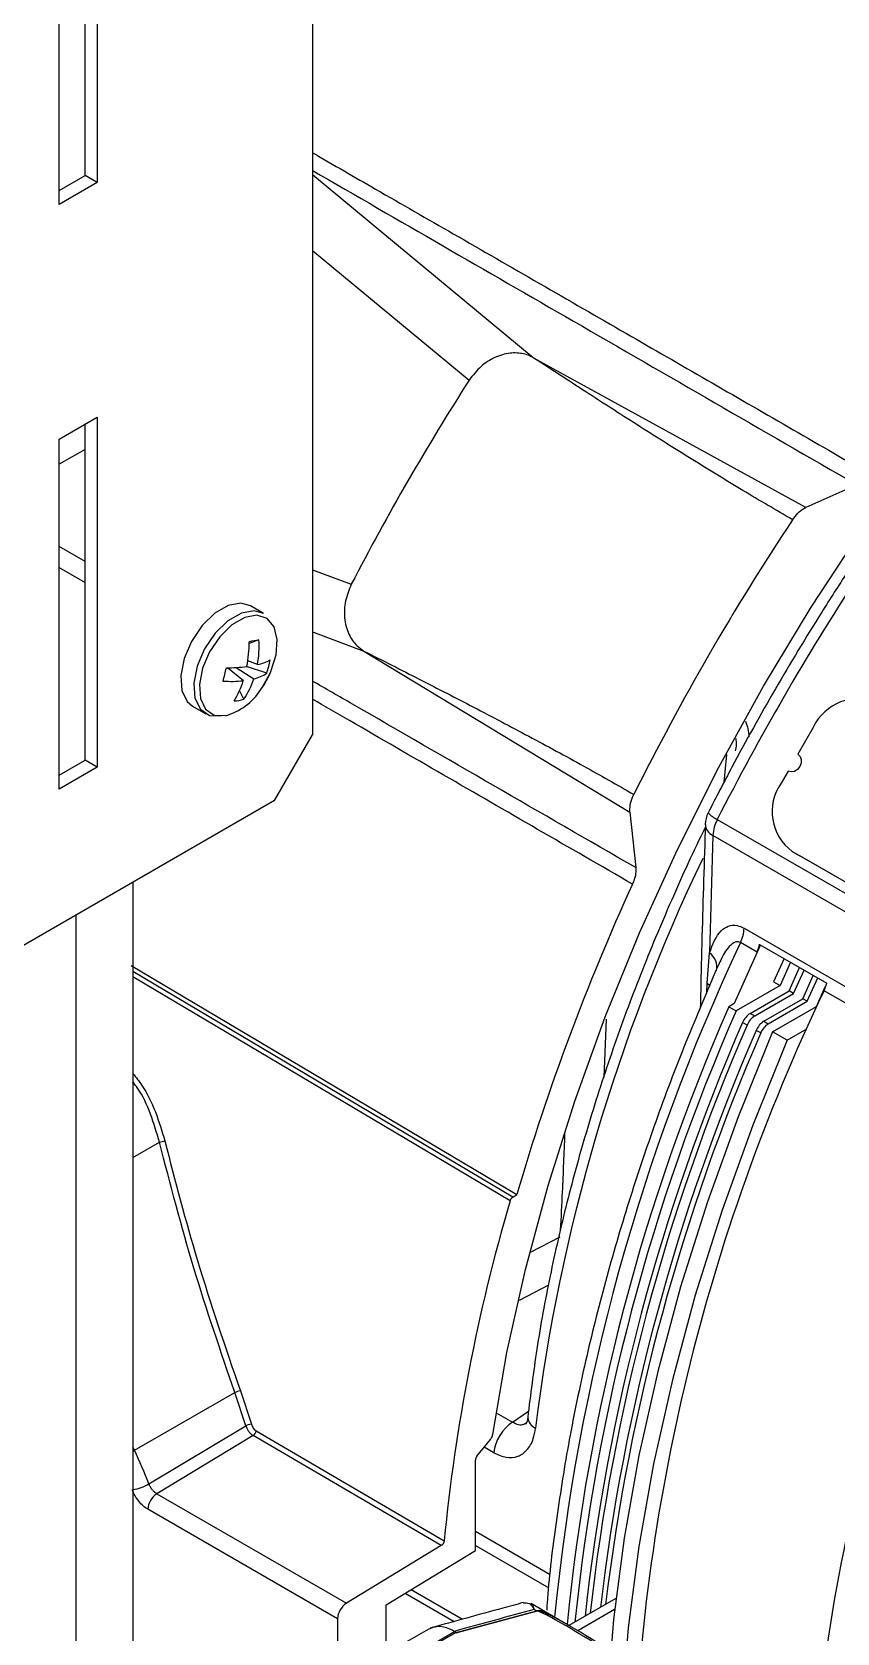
# Model space of a CAD drawing. Extents: x 8 to 113, y 1 to 87.
# Drawn here: x 15.952 to 17.83, y 66.841 to 70.575 of the extents above; entities that cross this region are included whole.
import ezdxf

# ---------------------------------------------------------------- set-up
doc = ezdxf.new("R2010")
doc.units = 0
doc.header["$MEASUREMENT"] = 0
doc.layers.add('OBJECT', color=7, linetype='CONTINUOUS')

msp = doc.modelspace()

# ---------------------------------------------------------------- linework, layer by layer
at = {"layer": 'OBJECT'}
for p, q in [((16.6062, 74.2643), (16.6062, 68.9363)), ((16.0759, 70.2404), (16.0759, 71.0243)), ((16.1042, 71.0406), (16.1042, 70.2241)), ((16.0158, 70.173), (16.0158, 70.9896)), ((16.0158, 70.2057), (16.0759, 70.2404)), ((16.1042, 70.2241), (16.0759, 70.2404)), ((17.1215, 69.8158), (16.6062, 70.2421)), ((16.1042, 70.2241), (16.0158, 70.173)), ((16.6062, 70.0659), (16.9719, 69.7635)), ((17.7574, 69.4666), (17.1215, 69.8158)), ((16.0158, 69.626), (16.1042, 69.677)), ((16.1042, 69.677), (16.1042, 68.8604)), ((16.0759, 68.8768), (16.0759, 69.6607)), ((16.0158, 68.8094), (16.0158, 69.626)), ((16.0759, 69.6018), (16.0158, 69.5671)), ((17.876, 69.5194), (17.7574, 69.4666)), ((16.0759, 69.3405), (16.0158, 69.3752)), ((16.0158, 69.3262), (16.0759, 69.2915)), ((16.6062, 69.321), (16.6969, 69.2872)), ((16.4923, 69.2193), (16.4616, 69.237)), ((16.4815, 69.1574), (16.4586, 69.1492)), ((16.6062, 69.1763), (16.7265, 69.1316)), ((16.7265, 69.1316), (17.3469, 68.7555)), ((16.4451, 69.0623), (16.408, 69.0926)), ((16.4097, 69.0912), (16.409, 69.0926)), ((16.4285, 69.0933), (16.4696, 69.0667)), ((16.4996, 69.08), (16.4521, 69.0953)), ((16.4781, 69.0999), (16.4557, 69.1087)), ((16.4465, 69.0194), (16.4363, 69.0393)), ((16.3266, 69.0032), (16.3573, 68.9854)), ((16.5178, 68.7832), (16.6062, 68.9363)), ((17.7746, 68.9535), (17.7384, 68.8907)), ((16.0158, 68.8421), (16.0759, 68.8768)), ((16.1042, 68.8604), (16.0158, 68.8094)), ((16.1042, 68.8604), (16.0759, 68.8768)), ((17.5665, 68.8257), (17.5726, 68.8903)), ((17.7159, 68.8517), (17.6996, 68.8236)), ((16.5178, 68.7832), (15.7134, 68.3189)), ((17.3469, 68.7555), (17.3604, 68.6264)), ((17.5507, 68.7387), (18.2245, 68.3498)), ((17.5406, 68.7014), (17.5327, 68.4274)), ((18.2144, 68.3125), (17.5406, 68.7014)), ((18.3509, 68.3032), (17.7255, 68.6643)), ((17.7255, 68.6643), (17.7435, 68.6539)), ((18.3689, 68.2928), (17.7435, 68.6539)), ((16.1876, 68.5926), (16.1876, 66.3404)), ((16.0547, 68.5159), (16.0547, 66.1538)), ((17.6131, 68.4852), (18.2118, 68.1396)), ((17.6437, 68.4294), (17.6049, 68.4518)), ((17.6515, 68.4462), (17.6437, 68.4294)), ((17.6437, 68.4294), (17.6515, 68.4462)), ((17.6492, 68.4475), (17.8064, 68.3568)), ((17.527, 68.3572), (17.5327, 68.4274)), ((17.6437, 68.4294), (17.5904, 68.3093)), ((17.7066, 68.4144), (17.682, 68.3599)), ((16.1838, 68.3983), (17.0833, 67.8639)), ((17.0736, 67.8579), (16.1876, 68.3843)), ((17.0672, 67.8491), (16.1876, 68.3718)), ((17.7216, 68.4058), (17.697, 68.3513)), ((17.7182, 68.339), (17.7428, 68.3935)), ((17.7287, 68.3329), (17.7533, 68.3874)), ((17.7499, 68.3207), (17.7745, 68.3752)), ((17.5263, 68.3361), (17.527, 68.3572)), ((17.697, 68.3513), (17.5947, 68.2922)), ((17.6274, 68.2866), (17.7182, 68.339)), ((17.638, 68.2805), (17.7287, 68.3329)), ((17.682, 68.3599), (17.697, 68.3513)), ((17.7287, 68.3329), (17.7182, 68.339)), ((17.7605, 68.3146), (17.7851, 68.3691)), ((17.7817, 68.3024), (17.8024, 68.3484)), ((18.2036, 68.1062), (17.7996, 68.3394)), ((17.5904, 68.3093), (17.5777, 68.302)), ((17.5777, 68.302), (17.5947, 68.2922)), ((17.6592, 68.2683), (17.7499, 68.3207)), ((17.6697, 68.2622), (17.7605, 68.3146)), ((17.6794, 68.2433), (17.7817, 68.3024)), ((17.7605, 68.3146), (17.7499, 68.3207)), ((17.7826, 68.3018), (17.7817, 68.3024)), ((17.2917, 68.2729), (17.2859, 68.1372)), ((17.6202, 68.2591), (17.6096, 68.2652)), ((17.6274, 68.2866), (17.638, 68.2805)), ((17.6592, 68.2683), (17.6697, 68.2622)), ((17.6519, 68.2408), (17.6414, 68.2468)), ((17.7134, 68.2237), (17.6794, 68.2433)), ((17.7134, 68.2237), (17.7599, 68.2506)), ((16.1876, 67.9504), (16.2494, 67.9858)), ((17.0736, 67.8579), (17.0833, 67.8639)), ((17.1152, 67.7293), (17.1845, 67.7654)), ((17.1568, 67.6526), (17.0886, 67.6171)), ((16.1911, 67.2675), (16.4255, 67.4019)), ((16.4507, 67.3247), (16.4255, 67.4019)), ((16.4381, 67.4064), (16.4638, 67.3283)), ((16.2249, 67.1891), (16.4507, 67.3247)), ((17.0347, 67.3552), (17.0732, 67.3329)), ((17.0732, 67.3329), (17.1104, 67.3585)), ((17.1086, 67.3451), (17.1085, 67.3445)), ((16.468, 67.3017), (16.243, 67.1662)), ((16.9067, 67.0451), (16.468, 67.3017)), ((16.475, 67.3128), (16.9136, 67.0563)), ((16.9899, 67.2535), (17.0216, 67.293)), ((16.1911, 67.2675), (16.1876, 67.2748)), ((16.1876, 67.2656), (16.1911, 67.2675)), ((17.0296, 67.2617), (17.0069, 67.2748)), ((16.9864, 67.0337), (16.9864, 67.2444)), ((16.243, 67.1662), (16.6856, 66.9108)), ((16.6649, 66.8744), (16.2224, 67.1298)), ((17.161, 66.9772), (16.9864, 67.078)), ((16.9067, 67.0451), (16.6856, 66.9108)), ((16.7784, 66.9074), (16.9864, 67.0337)), ((16.9864, 67.0453), (17.1576, 66.9465)), ((16.8225, 66.9341), (16.9369, 66.8681)), ((16.8365, 66.9426), (16.9564, 66.8735)), ((17.3142, 66.922), (17.2046, 66.8587)), ((16.7784, 66.792), (16.7784, 66.9074)), ((16.9419, 66.8424), (17.1297, 66.8927)), ((17.1308, 66.892), (16.943, 66.8417)), ((17.1492, 66.8907), (17.1162, 66.9098)), ((17.1237, 66.8962), (17.1297, 66.8927)), ((17.2026, 66.8599), (17.1492, 66.8907)), ((17.3112, 66.8958), (17.2256, 66.8463)), ((16.6649, 66.8744), (16.6649, 66.7066)), ((16.876, 66.8498), (16.789, 66.7996)), ((16.8493, 66.7938), (16.9377, 66.8449)), ((16.9414, 66.8428), (16.853, 66.7917)), ((16.9377, 66.8449), (16.9414, 66.8428)), ((16.943, 66.8417), (16.9419, 66.8424))]:
    msp.add_line(p, q, dxfattribs=at)
at = {"layer": 'OBJECT', "flags": 128}
for points in [[(17.0267, 67.3043), (17.0601, 67.4953), (17.1032, 67.6891), (17.156, 67.8848), (17.2181, 68.0815), (17.2894, 68.2783), (17.3695, 68.4743), (17.458, 68.6688), (17.5545, 68.8608), (17.6587, 69.0495), (17.77, 69.2341), (17.8881, 69.4137), (18.0122, 69.5876), (18.142, 69.755), (18.2768, 69.9151), (18.416, 70.0672), (18.5591, 70.2108), (18.7053, 70.345), (18.8541, 70.4694)], [(16.4616, 69.237), (16.4395, 69.2433), (16.4098, 69.2379), (16.3784, 69.2198), (16.3487, 69.1908), (16.3239, 69.1542), (16.3067, 69.1139), (16.2989, 69.0743), (16.3015, 69.0396), (16.3141, 69.0137), (16.3266, 69.0032)], [(16.4923, 69.2193), (16.4702, 69.2255), (16.4405, 69.2202), (16.4091, 69.202), (16.3794, 69.1731), (16.3546, 69.1365), (16.3374, 69.0962), (16.3296, 69.0566), (16.3322, 69.0219), (16.3448, 68.996), (16.3661, 68.9815), (16.3937, 68.9802), (16.3937, 68.9802)], [(16.5078, 69.0798), (16.5096, 69.0839), (16.5216, 69.1225), (16.5241, 69.1584), (16.5168, 69.1877), (16.5004, 69.2072), (16.4767, 69.2149), (16.4484, 69.2097), (16.4184, 69.1925), (16.3901, 69.1649), (16.3664, 69.13), (16.35, 69.0915), (16.3427, 69.0537), (16.3451, 69.0207), (16.3572, 68.9959), (16.3774, 68.9822), (16.4038, 68.9809), (16.4038, 68.9809)], [(16.4858, 69.0417), (16.4893, 69.0467), (16.5078, 69.0798)], [(17.7384, 68.8907), (17.7436, 68.8857), (17.7463, 68.8785), (17.7461, 68.8702), (17.743, 68.862), (17.7375, 68.8553), (17.7304, 68.8509), (17.7228, 68.8497), (17.7159, 68.8517)], [(17.527, 68.3572), (17.5334, 68.3518), (17.5337, 68.3514)], [(17.6794, 68.2433), (17.5993, 68.0455), (17.5278, 67.8469), (17.4652, 67.6485), (17.4118, 67.4512), (17.3678, 67.2556), (17.3334, 67.0626), (17.3088, 66.873), (17.2939, 66.6877), (17.289, 66.5073), (17.2939, 66.3326), (17.3088, 66.1644), (17.3334, 66.0034), (17.3678, 65.8501), (17.4118, 65.7053), (17.4652, 65.5696), (17.5278, 65.4435), (17.5993, 65.3275), (17.6794, 65.2221)], [(17.7134, 68.2237), (17.6332, 68.0259), (17.5618, 67.8273), (17.4992, 67.629), (17.4458, 67.4316), (17.4018, 67.236), (17.3674, 67.043), (17.3427, 66.8534), (17.3279, 66.6681), (17.3229, 66.4877), (17.3279, 66.313), (17.3427, 66.1448), (17.3674, 65.9838), (17.4018, 65.8305), (17.4458, 65.6857), (17.4992, 65.55), (17.5618, 65.4239), (17.6332, 65.3079), (17.7134, 65.2025)]]:
    msp.add_lwpolyline(points, dxfattribs=at)
at = {"layer": 'OBJECT'}
for centre, radius, start, end in [((22.0576, 66.5098), 6.0375, 147.38935, 152.61065), ((22.7695, 66.0988), 6.0486, 146.49364, 153.50635), ((22.9607, 65.9885), 6.069, 146.88862, 153.05247), ((16.6, 68.4353), 0.7318, 99.3188, 101.1409), ((16.2254, 69.144), 0.2565, 350.1134, 3.0013), ((16.1538, 69.1511), 0.3048, 349.4934, 0.4103), ((15.5841, 69.2847), 0.8436, 344.6648, 346.8364), ((16.4062, 69.4817), 0.3891, 269.897, 276.9894), ((16.4484, 69.1549), 0.0907, 283.524, 304.3653), ((16.4549, 69.2059), 0.1085, 282.32, 298.9849), ((16.3065, 69.1706), 0.2208, 324.2814, 335.724), ((16.3278, 69.1402), 0.182, 340.7127, 350.7891), ((16.4175, 69.3344), 0.2735, 265.8211, 275.7814), ((16.2387, 69.1282), 0.2166, 328.5673, 342.2817), ((16.2826, 69.1289), 0.1971, 326.2462, 341.6173), ((16.3646, 69.1194), 0.144, 285.7951, 327.3256), ((16.417, 69.117), 0.102, 273.6792, 286.7803), ((17.8793, 68.9051), 0.1153, 66.3569, 155.1836), ((17.7938, 68.7571), 0.1153, 144.8151, 233.6485), ((17.5844, 68.7259), 0.062, 153.056, 178.3225), ((17.5792, 68.802), 0.0693, 223.8152, 245.742), ((17.5534, 68.7297), 0.0311, 183.7935, 245.526), ((17.6279, 68.6978), 0.0874, 152.0634, 177.6046), ((21.3737, 66.7942), 4.2794, 154.3311, 172.9504), ((22.2066, 66.369), 5.337, 155.4318, 163.7335), ((17.5281, 68.4884), 0.0851, 334.5118, 357.8246), ((21.934, 66.4121), 4.7856, 154.7718, 174.4129), ((17.5094, 68.3948), 0.0401, 346.9436, 54.3869), ((21.9173, 66.3679), 4.5653, 154.415, 178.3612), ((21.9043, 66.3988), 4.7267, 156.2556, 174.3854), ((21.9293, 66.3863), 4.7351, 156.2648, 174.1755), ((21.9545, 66.3715), 4.7396, 156.4505, 173.8353), ((21.9717, 66.3632), 4.7466, 156.4579, 173.6608), ((17.652, 68.2481), 0.0456, 122.5271, 158.0846), ((17.6625, 68.2421), 0.0456, 122.5271, 158.0846), ((17.6837, 68.2298), 0.0456, 122.5271, 158.0846), ((17.6942, 68.2237), 0.0456, 122.5271, 158.0846), ((22.0062, 66.3465), 4.7606, 156.4729, 173.3098), ((22.0234, 66.3382), 4.7675, 156.4803, 173.1357), ((22.3213, 66.1347), 4.5653, 154.415, 178.3612), ((16.1679, 68.3396), 0.363, 282.9602, 284.9873), ((21.2247, 66.632), 4.332, 163.6821, 174.3783), ((16.4885, 67.2425), 0.1714, 107.0926, 111.5683), ((16.4729, 67.2701), 0.0589, 98.9659, 112.1804), ((17.1254, 67.2519), 0.0964, 122.8069, 174.1908), ((17.1375, 67.3463), 0.029, 183.7148, 248.2396), ((16.4596, 67.3146), 0.0155, 303.0812, 353.1382), ((15.0625, 66.7341), 1.2483, 21.377, 25.2989), ((16.1657, 67.2938), 0.1203, 280.494, 299.4903), ((16.2686, 67.1277), 0.0463, 123.5404, 177.3256), ((16.7111, 66.8722), 0.0463, 123.5404, 177.3256), ((17.1176, 66.8719), 0.0241, 56.864, 59.9619), ((17.1379, 66.8697), 0.0238, 61.6323, 103.4928), ((17.1116, 66.8916), 0.0209, 1.0084, 3.5737)]:
    msp.add_arc(centre, radius, start, end, dxfattribs=at)
for centre, major_axis, ratio, start_param, end_param in [((17.5952, 68.4458), (0.0367, 0.0501), 0.810256, 4.963753, 5.278112), ((17.7768, 68.341), (0.0287, 0.055), 0.340719, 4.860677, 5.175037), ((16.9934, 67.2485), (0.005, 0.00866), 0.577456, 1.309193, 2.356174), ((18.6539, 66.068), (5.759, 1.2811), 0.198331, 1.795372, 1.829063), ((17.5214, 66.6066), (0.3934, -0.2851), 0.067897, 3.033861, 3.086525), ((17.528, 66.6327), (0.3977, -0.259), 0.033271, 3.05906, 3.111723), ((17.5214, 66.6066), (0.3934, -0.2851), 0.067897, 2.312196, 3.033861), ((17.528, 66.6327), (0.3977, -0.259), 0.033271, 2.338395, 3.05906), ((17.2544, 66.9297), (0.3275, 0.0723), 0.201878, 3.354669, 3.358873), ((17.258, 66.9276), (0.3275, 0.0723), 0.201878, 3.358873, 3.365384), ((17.2583, 66.9277), (0.3234, 0.0744), 0.221608, 3.320575, 3.327093)]:
    msp.add_ellipse(centre, major_axis=major_axis, ratio=ratio, start_param=start_param, end_param=end_param, dxfattribs=at)
for points, knots in [([(16.6062, 70.2939), (16.6553, 70.2656), (16.7646, 70.2027), (16.9412, 70.1011), (17.1362, 69.9889), (17.3335, 69.8751), (17.5267, 69.7638), (17.7157, 69.6548), (17.8422, 69.5817), (17.9055, 69.5452)], [0, 0, 0, 0, 0.1149, 0.255469, 0.411197, 0.566925, 0.711283, 0.855642, 1, 1, 1, 1]), ([(16.6062, 70.2526), (16.8086, 70.1357), (17.2272, 69.894), (17.655, 69.647), (17.876, 69.5194)], [0, 0, 0, 0, 0.4833143, 1, 1, 1, 1]), ([(17.1215, 69.8158), (17.1187, 69.8172), (17.1116, 69.821), (17.0942, 69.8265), (17.0664, 69.8282), (17.0315, 69.8179), (16.9974, 69.7963), (16.9806, 69.7747), (16.9719, 69.7635)], [0, 0, 0, 0, 0.061294, 0.157978, 0.353025, 0.568965, 0.775601, 1, 1, 1, 1]), ([(17.726, 69.4379), (17.6873, 69.4605), (17.6064, 69.5078), (17.4855, 69.5821), (17.3636, 69.659), (17.2423, 69.737), (17.1622, 69.7892), (17.1215, 69.8158)], [0, 0, 0, 0, 0.187145, 0.391348, 0.595125, 0.793954, 1, 1, 1, 1]), ([(17.726, 69.4379), (17.73, 69.4432), (17.738, 69.4539), (17.7494, 69.4627), (17.7558, 69.4658), (17.7574, 69.4666)], [0, 0, 0, 0, 0.425023, 0.850044, 1, 1, 1, 1]), ([(17.8533, 69.3147), (17.8335, 69.284), (17.776, 69.1948), (17.6854, 69.0439), (17.5978, 68.8871), (17.5476, 68.7897), (17.5291, 68.754)], [0, 0, 0, 0, 0.169694, 0.491692, 0.81372, 1, 1, 1, 1]), ([(16.6969, 69.2872), (16.6917, 69.2745), (16.6813, 69.2491), (16.6795, 69.2076), (16.6891, 69.1707), (16.7067, 69.1452), (16.7209, 69.1354), (16.7265, 69.1316)], [0, 0, 0, 0, 0.217935, 0.435233, 0.661573, 0.868603, 1, 1, 1, 1]), ([(16.7265, 69.1316), (16.7698, 69.1096), (16.8551, 69.0664), (16.9833, 69.0004), (17.1109, 68.9332), (17.2357, 68.8657), (17.3171, 68.8193), (17.356, 68.7971)], [0, 0, 0, 0, 0.206023, 0.404822, 0.608638, 0.812834, 1, 1, 1, 1]), ([(17.3604, 68.6264), (17.1388, 68.7543), (16.8854, 68.9006), (16.6374, 69.0437), (16.6062, 69.0617)], [0, 0, 0, 0, 0.874374, 1, 1, 1, 1]), ([(17.3528, 68.588), (17.279, 68.6306), (17.1314, 68.7158), (16.9114, 68.843), (16.7362, 68.9442), (16.6349, 69.0028), (16.6062, 69.0194)], [0, 0, 0, 0, 0.2945534, 0.5890895, 0.8836085, 1, 1, 1, 1]), ([(17.6166, 68.9677), (17.6207, 68.9561), (17.6249, 68.9443), (17.6238, 68.9311), (17.6238, 68.9309)], [0, 0, 0, 0, 0.980593, 1, 1, 1, 1]), ([(17.5937, 68.9273), (17.5942, 68.9226), (17.5954, 68.9129), (17.5934, 68.9034), (17.5923, 68.8985)], [0, 0, 0, 0, 0.4811535, 1, 1, 1, 1]), ([(17.3469, 68.7555), (17.3468, 68.761), (17.3467, 68.772), (17.3512, 68.7868), (17.355, 68.795), (17.356, 68.7971)], [0, 0, 0, 0, 0.425021, 0.850043, 1, 1, 1, 1]), ([(17.5226, 68.7203), (17.5209, 68.7169), (17.4911, 68.6569), (17.4378, 68.5388), (17.366, 68.3659), (17.3022, 68.192), (17.2463, 68.0181), (17.1985, 67.8448), (17.1592, 67.6729), (17.1284, 67.5056), (17.115, 67.3973), (17.1085, 67.3445)], [0, 0, 0, 0, 0.00756, 0.132233, 0.256936, 0.381664, 0.506421, 0.631214, 0.756049, 0.880931, 1, 1, 1, 1]), ([(17.5228, 68.7274), (17.52, 68.6405), (17.5155, 68.4981), (17.5122, 68.3548), (17.5109, 68.299)], [0, 0, 0, 0, 0.609928, 1, 1, 1, 1]), ([(17.3604, 68.6264), (17.3606, 68.6233), (17.361, 68.6149), (17.3584, 68.6015), (17.3543, 68.5917), (17.3528, 68.588)], [0, 0, 0, 0, 0.263884, 0.723099, 1, 1, 1, 1]), ([(17.5327, 68.4274), (17.54, 68.4472), (17.5499, 68.4742), (17.5757, 68.4913), (17.5945, 68.4938), (17.6078, 68.4877), (17.6131, 68.4852)], [0, 0, 0, 0, 0.50075, 0.686143, 0.873076, 1, 1, 1, 1]), ([(17.6049, 68.4518), (17.603, 68.4526), (17.5987, 68.4544), (17.5904, 68.4526), (17.5757, 68.4418), (17.563, 68.4223), (17.5558, 68.4045), (17.5537, 68.3993)], [0, 0, 0, 0, 0.078074, 0.175193, 0.341224, 0.805773, 1, 1, 1, 1]), ([(17.5426, 68.3753), (17.5174, 68.3158), (17.4659, 68.1946), (17.3976, 68.0102), (17.3357, 67.8233), (17.2821, 67.6369), (17.2367, 67.4517), (17.1997, 67.2683), (17.1722, 67.0878), (17.1567, 66.963), (17.153, 66.8999), (17.1527, 66.8945)], [0, 0, 0, 0, 0.119234, 0.243335, 0.367459, 0.49161, 0.615795, 0.740015, 0.864276, 0.988578, 1, 1, 1, 1]), ([(17.5533, 68.3995), (17.5507, 68.3939), (17.5469, 68.3858), (17.5436, 68.3777), (17.5426, 68.3753)], [0, 0, 0, 0, 0.702928, 1, 1, 1, 1]), ([(16.1876, 68.1462), (16.1948, 68.1372), (16.2156, 68.1112), (16.2416, 68.0574), (16.2551, 68.0117), (16.2618, 67.9889)], [0, 0, 0, 0, 0.210646, 0.605905, 1, 1, 1, 1]), ([(16.2494, 67.9858), (16.2429, 68.008), (16.2301, 68.0524), (16.2079, 68.1002), (16.1913, 68.1217), (16.1876, 68.1265)], [0, 0, 0, 0, 0.436802, 0.874687, 1, 1, 1, 1]), ([(17.1853, 67.7813), (17.1868, 67.8108), (17.1905, 67.8854), (17.1936, 67.9604), (17.1954, 68.0056)], [0, 0, 0, 0, 0.396134, 1, 1, 1, 1]), ([(16.4255, 67.4019), (16.3923, 67.4984), (16.3262, 67.6907), (16.2749, 67.8876), (16.2494, 67.9858)], [0, 0, 0, 0, 0.501523, 1, 1, 1, 1]), ([(16.2618, 67.9889), (16.2861, 67.8957), (16.3374, 67.6992), (16.4034, 67.5073), (16.4381, 67.4064)], [0, 0, 0, 0, 0.4742796, 1, 1, 1, 1]), ([(17.0672, 67.8491), (17.0674, 67.8496), (17.0677, 67.8506), (17.0684, 67.8521), (17.0693, 67.8536), (17.0702, 67.8549), (17.0713, 67.8561), (17.0724, 67.8571), (17.0732, 67.8576), (17.0736, 67.8579)], [0, 0, 0, 0, 0.143841, 0.287689, 0.431522, 0.575355, 0.719217, 0.857744, 1, 1, 1, 1]), ([(16.4507, 67.3247), (16.4516, 67.3223), (16.4535, 67.3175), (16.4577, 67.3109), (16.4626, 67.3054), (16.4662, 67.3029), (16.468, 67.3017)], [0, 0, 0, 0, 0.2497795, 0.4995782, 0.7496537, 1, 1, 1, 1]), ([(16.4638, 67.3283), (16.4643, 67.3267), (16.4655, 67.3235), (16.4682, 67.3191), (16.4714, 67.3153), (16.4738, 67.3136), (16.475, 67.3128)], [0, 0, 0, 0, 0.248699, 0.500161, 0.750977, 1, 1, 1, 1]), ([(17.1059, 67.3314), (17.1028, 67.3295), (17.0961, 67.3254), (17.0844, 67.3265), (17.0767, 67.331), (17.0732, 67.3329)], [0, 0, 0, 0, 0.316927, 0.698426, 1, 1, 1, 1]), ([(17.1086, 67.3453), (17.1086, 67.345), (17.1083, 67.3395), (17.1062, 67.3323), (17.1036, 67.3289), (17.1045, 67.3296), (17.1045, 67.3296)], [0, 0, 0, 0, 0.021532, 0.466351, 0.9446922, 1, 1, 1, 1]), ([(17.0216, 67.293), (17.0223, 67.2939), (17.0233, 67.2953), (17.0244, 67.2973), (17.0252, 67.2989), (17.0258, 67.3005), (17.0264, 67.3023), (17.0266, 67.3035), (17.0267, 67.3043)], [0, 0, 0, 0, 0.2699051, 0.4041681, 0.5384417, 0.6726889, 0.8069512, 1, 1, 1, 1]), ([(17.0296, 67.2617), (17.0393, 67.2573), (17.0588, 67.2484), (17.086, 67.2514), (17.108, 67.2666), (17.1219, 67.2907), (17.1253, 67.3109), (17.1267, 67.3194)], [0, 0, 0, 0, 0.209477, 0.418934, 0.629235, 0.842975, 1, 1, 1, 1]), ([(16.2224, 67.1298), (16.2187, 67.1323), (16.2113, 67.1371), (16.201, 67.1482), (16.192, 67.1611), (16.1878, 67.1706), (16.1857, 67.1753)], [0, 0, 0, 0, 0.2499898, 0.4998146, 0.7501668, 1, 1, 1, 1]), ([(16.243, 67.1662), (16.2412, 67.1675), (16.2375, 67.1699), (16.2324, 67.1754), (16.228, 67.1819), (16.2259, 67.1867), (16.2249, 67.1891)], [0, 0, 0, 0, 0.249341, 0.49971, 0.74966, 1, 1, 1, 1]), ([(16.9136, 67.0563), (16.9134, 67.0553), (16.9132, 67.0538), (16.9123, 67.0518), (16.9116, 67.0503), (16.9107, 67.0489), (16.9097, 67.0476), (16.9083, 67.0463), (16.9073, 67.0456), (16.9067, 67.0451)], [0, 0, 0, 0, 0.235209, 0.351551, 0.467887, 0.584217, 0.700551, 0.816896, 1, 1, 1, 1]), ([(17.0979, 66.9121), (17.0821, 66.9079), (17.0098, 66.8884), (16.938, 66.8685), (16.8819, 66.853)], [0, 0, 0, 0, 0.217962, 1, 1, 1, 1]), ([(17.0979, 66.912), (17.1029, 66.9121), (17.1126, 66.9125), (17.1199, 66.9028), (17.1233, 66.8968), (17.1236, 66.8963), (17.1237, 66.8962)], [0, 0, 0, 0, 0.499212, 0.956971, 0.994826, 1, 1, 1, 1]), ([(17.1237, 66.8962), (17.1237, 66.8962), (17.1235, 66.8968), (17.123, 66.8986), (17.121, 66.9039), (17.1191, 66.9094), (17.1162, 66.9092), (17.1158, 66.9092)], [0, 0, 0, 0, 0.008532, 0.081529, 0.26229, 0.88944, 1, 1, 1, 1]), ([(16.9373, 66.8451), (16.9337, 66.847), (16.9207, 66.854), (16.8984, 66.8587), (16.8834, 66.8526), (16.8761, 66.8496)], [0, 0, 0, 0, 0.165889, 0.597716, 1, 1, 1, 1])]:
    msp.add_open_spline(points, degree=3, knots=knots, dxfattribs=at)

doc.saveas('drawing.dxf')
